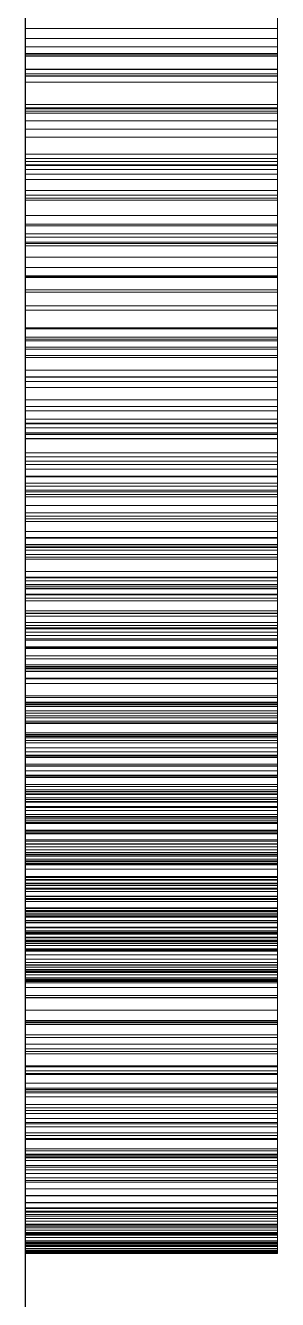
# Model space of a CAD drawing. Header units: millimetres. Extents: x 38 to 970, y 105 to 390.
# Drawn here: x 225 to 225.2, y 250.292 to 251.302 of the extents above; entities that cross this region are included whole.
import ezdxf

# ---------------------------------------------------------------- set-up
doc = ezdxf.new("R2010")
doc.units = ezdxf.units.MM
doc.linetypes.add('WP_HIDDEN', pattern=[2.3, 1.5, -0.8])
doc.layers.add('HIDDEN', color=7, linetype='WP_HIDDEN', lineweight=13)
doc.layers.add('VISIBLE', color=7, linetype='CONTINUOUS', lineweight=25)

msp = doc.modelspace()

# ---------------------------------------------------------------- linework, layer by layer
at = {"layer": 'HIDDEN', "ltscale": 1.428571}
for p, q in [((225, 251.26397), (225, 252.49087)), ((225, 251.26252), (225, 252.49087)), ((225.2, 252.49087), (225.2, 251.26397)), ((225.2, 251.26252), (225.2, 252.49087)), ((225, 252.23998), (225, 250.36483)), ((225.2, 250.36483), (225.2, 252.23998)), ((225, 251.29201), (225, 251.35969)), ((225.2, 251.35969), (225.2, 251.29201)), ((225, 251.34854), (225, 251.30241)), ((225, 251.28559), (225, 251.34742)), ((225.2, 251.34742), (225.2, 251.28559)), ((225, 251.34516), (225, 251.26751)), ((225.2, 251.26751), (225.2, 251.34516)), ((225, 251.33159), (225, 251.3001)), ((225, 251.26216), (225, 251.33077)), ((225.2, 251.3001), (225.2, 251.33159)), ((225.2, 251.33077), (225.2, 251.26216)), ((225, 251.27907), (225, 251.32672)), ((225, 251.32434), (225, 251.23714)), ((225, 251.31813), (225, 251.28023)), ((225, 251.27819), (225, 251.31722)), ((225.2, 251.32672), (225.2, 251.27907)), ((225.2, 251.23714), (225.2, 251.32434)), ((225.2, 251.28023), (225.2, 251.31813)), ((225.2, 251.31722), (225.2, 251.27819)), ((225, 251.30241), (225, 251.25756)), ((225, 251.3001), (225, 251.26774)), ((225, 251.3001), (225.2, 251.3001)), ((225.2, 251.25756), (225.2, 251.30241)), ((225.2, 251.26774), (225.2, 251.3001)), ((225, 251.22677), (225, 251.29201)), ((225, 251.29201), (225.2, 251.29201)), ((225.2, 251.29201), (225.2, 251.22677)), ((225, 251.22007), (225, 251.28559)), ((225, 251.28559), (225.2, 251.28559)), ((225, 251.28023), (225, 251.23986)), ((225, 251.28023), (225.2, 251.28023)), ((225, 251.27907), (225.2, 251.27907)), ((225, 251.23288), (225, 251.27907)), ((225, 251.27819), (225.2, 251.27819)), ((225, 251.23623), (225, 251.27819)), ((225.2, 251.28559), (225.2, 251.22007)), ((225.2, 251.23986), (225.2, 251.28023)), ((225.2, 251.27907), (225.2, 251.23288)), ((225.2, 251.27819), (225.2, 251.23623)), ((225, 251.26774), (225, 251.2345)), ((225, 251.26774), (225.2, 251.26774)), ((225, 251.26751), (225, 251.19198)), ((225, 251.26751), (225.2, 251.26751)), ((225.2, 251.2345), (225.2, 251.26774)), ((225.2, 251.19198), (225.2, 251.26751)), ((225, 251.16796), (225, 251.26397)), ((225, 251.26397), (225, 251.197)), ((225, 251.26397), (225.2, 251.26397)), ((225, 251.18028), (225, 251.26252)), ((225, 251.26252), (225, 251.18446)), ((225, 251.26252), (225.2, 251.26252)), ((225, 251.19445), (225, 251.26216)), ((225, 251.26216), (225.2, 251.26216)), ((225, 251.25756), (225, 251.21398)), ((225, 251.25756), (225.2, 251.25756)), ((225.2, 251.26397), (225.2, 251.16796)), ((225.2, 251.197), (225.2, 251.26397)), ((225.2, 251.18446), (225.2, 251.26252)), ((225.2, 251.26252), (225.2, 251.18028)), ((225.2, 251.26216), (225.2, 251.19445)), ((225.2, 251.21398), (225.2, 251.25756)), ((225, 251.23986), (225, 251.19702)), ((225, 251.23986), (225.2, 251.23986)), ((225, 251.23714), (225, 251.13726)), ((225, 251.23714), (225.2, 251.23714)), ((225, 251.23623), (225.2, 251.23623)), ((225, 251.19136), (225, 251.23623)), ((225.2, 251.19702), (225.2, 251.23986)), ((225.2, 251.13726), (225.2, 251.23714)), ((225.2, 251.23623), (225.2, 251.19136)), ((225, 251.2345), (225, 251.20039)), ((225, 251.2345), (225.2, 251.2345)), ((225, 251.23288), (225.2, 251.23288)), ((225, 251.18816), (225, 251.23288)), ((225, 251.16396), (225, 251.22677)), ((225, 251.22677), (225.2, 251.22677)), ((225.2, 251.20039), (225.2, 251.2345)), ((225.2, 251.23288), (225.2, 251.18816)), ((225.2, 251.22677), (225.2, 251.16396)), ((225, 251.15085), (225, 251.22007)), ((225, 251.22007), (225.2, 251.22007)), ((225.2, 251.22007), (225.2, 251.15085)), ((225, 251.21398), (225, 251.17168)), ((225, 251.21398), (225.2, 251.21398)), ((225.2, 251.17168), (225.2, 251.21398)), ((225, 251.20039), (225, 251.16539)), ((225, 251.20039), (225.2, 251.20039)), ((225, 251.19702), (225, 251.15171)), ((225, 251.19702), (225.2, 251.19702)), ((225, 251.197), (225, 251.13458)), ((225, 251.197), (225.2, 251.197)), ((225.2, 251.16539), (225.2, 251.20039)), ((225.2, 251.15171), (225.2, 251.19702)), ((225.2, 251.13458), (225.2, 251.197)), ((225, 251.12765), (225, 251.19445)), ((225, 251.19445), (225.2, 251.19445)), ((225, 251.19198), (225, 251.11858)), ((225, 251.19198), (225.2, 251.19198)), ((225, 251.19136), (225.2, 251.19136)), ((225, 251.14356), (225, 251.19136)), ((225, 251.18816), (225.2, 251.18816)), ((225, 251.14489), (225, 251.18816)), ((225.2, 251.19445), (225.2, 251.12765)), ((225.2, 251.11858), (225.2, 251.19198)), ((225.2, 251.19136), (225.2, 251.14356)), ((225.2, 251.18816), (225.2, 251.14489)), ((225, 251.18446), (225, 251.11052)), ((225, 251.18446), (225.2, 251.18446)), ((225, 251.1025), (225, 251.18028)), ((225, 251.18028), (225.2, 251.18028)), ((225.2, 251.11052), (225.2, 251.18446)), ((225.2, 251.18028), (225.2, 251.1025)), ((225, 251.17168), (225, 251.13065)), ((225, 251.17168), (225.2, 251.17168)), ((225, 251.08006), (225, 251.16796)), ((225, 251.16796), (225.2, 251.16796)), ((225, 251.16539), (225, 251.12952)), ((225, 251.16539), (225.2, 251.16539)), ((225.2, 251.13065), (225.2, 251.17168)), ((225.2, 251.16796), (225.2, 251.08006)), ((225.2, 251.12952), (225.2, 251.16539)), ((225, 251.10358), (225, 251.16396)), ((225, 251.16396), (225.2, 251.16396)), ((225.2, 251.16396), (225.2, 251.10358)), ((225, 251.15171), (225, 251.10394)), ((225, 251.15171), (225.2, 251.15171)), ((225, 251.06221), (225, 251.15085)), ((225, 251.14489), (225.2, 251.14489)), ((225, 251.10309), (225, 251.14489)), ((225.2, 251.10394), (225.2, 251.15171)), ((225.2, 251.15085), (225.2, 251.06221)), ((225.2, 251.14489), (225.2, 251.10309)), ((225, 251.14356), (225.2, 251.14356)), ((225, 251.09283), (225, 251.14356)), ((225, 251.13726), (225, 251.02468)), ((225, 251.13726), (225.2, 251.13726)), ((225.2, 251.14356), (225.2, 251.09283)), ((225.2, 251.02468), (225.2, 251.13726)), ((225, 251.13458), (225, 251.07672)), ((225, 251.13458), (225.2, 251.13458)), ((225, 251.13065), (225, 251.0909)), ((225, 251.13065), (225.2, 251.13065)), ((225, 251.12952), (225, 251.09277)), ((225, 251.12952), (225.2, 251.12952)), ((225, 251.06175), (225, 251.12765)), ((225, 251.12765), (225.2, 251.12765)), ((225.2, 251.07672), (225.2, 251.13458)), ((225.2, 251.0909), (225.2, 251.13065)), ((225.2, 251.09277), (225.2, 251.12952)), ((225.2, 251.12765), (225.2, 251.06175)), ((225, 251.11858), (225, 251.04732)), ((225, 251.11858), (225.2, 251.11858)), ((225.2, 251.04732), (225.2, 251.11858)), ((225, 251.11052), (225, 251.0407)), ((225, 251.11052), (225.2, 251.11052)), ((225.2, 251.0407), (225.2, 251.11052)), ((225, 251.10394), (225, 251.05369)), ((225, 251.10394), (225.2, 251.10394)), ((225, 251.04563), (225, 251.10358)), ((225, 251.10358), (225.2, 251.10358)), ((225, 251.10309), (225.2, 251.10309)), ((225, 251.06275), (225, 251.10309)), ((225, 251.02918), (225, 251.1025)), ((225, 251.1025), (225.2, 251.1025)), ((225.2, 251.05369), (225.2, 251.10394)), ((225.2, 251.10358), (225.2, 251.04563)), ((225.2, 251.10309), (225.2, 251.06275)), ((225.2, 251.1025), (225.2, 251.02918)), ((225, 251.09283), (225.2, 251.09283)), ((225, 251.03918), (225, 251.09283)), ((225, 251.09277), (225, 251.05514)), ((225, 251.09277), (225.2, 251.09277)), ((225, 251.0909), (225, 251.05242)), ((225, 251.0909), (225.2, 251.0909)), ((225.2, 251.09283), (225.2, 251.03918)), ((225.2, 251.05514), (225.2, 251.09277)), ((225.2, 251.05242), (225.2, 251.0909)), ((225, 251.03916), (225, 251.08006)), ((225, 251.08006), (225.2, 251.08006)), ((225, 251.07672), (225, 251.02341)), ((225, 251.07672), (225.2, 251.07672)), ((225.2, 251.08006), (225.2, 251.03916)), ((225.2, 251.02341), (225.2, 251.07672)), ((225, 251.06275), (225.2, 251.06275)), ((225, 251.02387), (225, 251.06275)), ((225, 250.979), (225, 251.06221)), ((225, 251.06221), (225.2, 251.06221)), ((225, 250.99677), (225, 251.06175)), ((225, 251.06175), (225.2, 251.06175)), ((225, 251.05514), (225, 251.00555)), ((225, 251.05514), (225.2, 251.05514)), ((225.2, 251.06275), (225.2, 251.02387)), ((225.2, 251.06221), (225.2, 250.979)), ((225.2, 251.06175), (225.2, 250.99677)), ((225.2, 251.00555), (225.2, 251.05514)), ((225, 251.05369), (225, 251.02015)), ((225, 251.05369), (225.2, 251.05369)), ((225, 251.05242), (225, 251.01521)), ((225, 251.05242), (225.2, 251.05242)), ((225, 251.04732), (225, 250.97818)), ((225, 251.04732), (225.2, 251.04732)), ((225, 250.99011), (225, 251.04563)), ((225, 251.04563), (225.2, 251.04563)), ((225.2, 251.02015), (225.2, 251.05369)), ((225.2, 251.01521), (225.2, 251.05242)), ((225.2, 250.97818), (225.2, 251.04732)), ((225.2, 251.04563), (225.2, 250.99011)), ((225, 251.0407), (225, 250.97501)), ((225, 251.0407), (225.2, 251.0407)), ((225, 251.03918), (225.2, 251.03918)), ((225, 250.9834), (225, 251.03918)), ((225, 251.00028), (225, 251.03916)), ((225, 251.03916), (225.2, 251.03916)), ((225.2, 250.97501), (225.2, 251.0407)), ((225.2, 251.03918), (225.2, 250.9834)), ((225.2, 251.03916), (225.2, 251.00028)), ((225, 250.96033), (225, 251.02918)), ((225, 251.02918), (225.2, 251.02918)), ((225, 251.02468), (225, 250.934)), ((225, 251.02387), (225.2, 251.02387)), ((225, 250.98645), (225, 251.02387)), ((225.2, 251.02918), (225.2, 250.96033)), ((225.2, 250.934), (225.2, 251.02468)), ((225.2, 251.02387), (225.2, 250.98645)), ((225, 251.02341), (225, 250.97466)), ((225, 251.02341), (225.2, 251.02341)), ((225, 251.02015), (225, 250.98698)), ((225, 251.02015), (225.2, 251.02015)), ((225, 251.01521), (225, 250.97928)), ((225, 251.01521), (225.2, 251.01521)), ((225.2, 250.97466), (225.2, 251.02341)), ((225.2, 250.98698), (225.2, 251.02015)), ((225.2, 250.97928), (225.2, 251.01521)), ((225, 251.00555), (225, 250.95684)), ((225, 251.00555), (225.2, 251.00555)), ((225.2, 250.95684), (225.2, 251.00555)), ((225, 250.96343), (225, 251.00028)), ((225, 251.00028), (225.2, 251.00028)), ((225, 250.93268), (225, 250.99677)), ((225, 250.99677), (225.2, 250.99677)), ((225.2, 251.00028), (225.2, 250.96343)), ((225.2, 250.99677), (225.2, 250.93268)), ((225, 250.93703), (225, 250.99011)), ((225, 250.99011), (225.2, 250.99011)), ((225, 250.98698), (225, 250.95416)), ((225, 250.98698), (225.2, 250.98698)), ((225, 250.98645), (225.2, 250.98645)), ((225, 250.9505), (225, 250.98645)), ((225, 250.9834), (225.2, 250.9834)), ((225, 250.9306), (225, 250.9834)), ((225.2, 250.99011), (225.2, 250.93703)), ((225.2, 250.95416), (225.2, 250.98698)), ((225.2, 250.98645), (225.2, 250.9505)), ((225.2, 250.9834), (225.2, 250.9306)), ((225, 250.97928), (225, 250.94463)), ((225, 250.97928), (225.2, 250.97928)), ((225, 250.93944), (225, 250.979)), ((225, 250.979), (225.2, 250.979)), ((225, 250.97818), (225, 250.91118)), ((225, 250.97818), (225.2, 250.97818)), ((225, 250.97501), (225, 250.91344)), ((225, 250.97501), (225.2, 250.97501)), ((225, 250.97466), (225, 250.93046)), ((225, 250.97466), (225.2, 250.97466)), ((225.2, 250.94463), (225.2, 250.97928)), ((225.2, 250.979), (225.2, 250.93944)), ((225.2, 250.91118), (225.2, 250.97818)), ((225.2, 250.91344), (225.2, 250.97501)), ((225.2, 250.93046), (225.2, 250.97466)), ((225, 250.9286), (225, 250.96343)), ((225, 250.96343), (225.2, 250.96343)), ((225.2, 250.96343), (225.2, 250.9286)), ((225, 250.89594), (225, 250.96033)), ((225, 250.96033), (225.2, 250.96033)), ((225, 250.95684), (225, 250.90901)), ((225, 250.95684), (225.2, 250.95684)), ((225, 250.95416), (225, 250.92172)), ((225, 250.95416), (225.2, 250.95416)), ((225.2, 250.96033), (225.2, 250.89594)), ((225.2, 250.90901), (225.2, 250.95684)), ((225.2, 250.92172), (225.2, 250.95416)), ((225, 250.9505), (225.2, 250.9505)), ((225, 250.91601), (225, 250.9505)), ((225, 250.94492), (225, 250.89644)), ((225, 250.92172), (225, 250.94492)), ((225, 250.94492), (225.2, 250.94492)), ((225, 250.94463), (225, 250.91125)), ((225, 250.94463), (225.2, 250.94463)), ((225.2, 250.9505), (225.2, 250.91601)), ((225.2, 250.94492), (225.2, 250.92172)), ((225.2, 250.89644), (225.2, 250.94492)), ((225.2, 250.91125), (225.2, 250.94463)), ((225, 250.90123), (225, 250.93944)), ((225, 250.93944), (225.2, 250.93944)), ((225, 250.88637), (225, 250.93703)), ((225, 250.93703), (225.2, 250.93703)), ((225, 250.934), (225, 250.85917)), ((225, 250.934), (225.2, 250.934)), ((225.2, 250.93944), (225.2, 250.90123)), ((225.2, 250.93703), (225.2, 250.88637)), ((225.2, 250.85917), (225.2, 250.934)), ((225, 250.86951), (225, 250.93268)), ((225, 250.93268), (225.2, 250.93268)), ((225, 250.9306), (225.2, 250.9306)), ((225, 250.88079), (225, 250.9306)), ((225, 250.93046), (225, 250.89082)), ((225, 250.93046), (225.2, 250.93046)), ((225, 250.89581), (225, 250.9286)), ((225, 250.9286), (225.2, 250.9286)), ((225.2, 250.93268), (225.2, 250.86951)), ((225.2, 250.9306), (225.2, 250.88079)), ((225.2, 250.89082), (225.2, 250.93046)), ((225.2, 250.9286), (225.2, 250.89581)), ((225, 250.88859), (225, 250.92172)), ((225, 250.92172), (225.2, 250.92172)), ((225, 250.92172), (225, 250.88963)), ((225, 250.91601), (225.2, 250.91601)), ((225, 250.88297), (225, 250.91601)), ((225, 250.91344), (225, 250.856)), ((225, 250.91344), (225.2, 250.91344)), ((225.2, 250.92172), (225.2, 250.88859)), ((225.2, 250.88963), (225.2, 250.92172)), ((225.2, 250.91601), (225.2, 250.88297)), ((225.2, 250.856), (225.2, 250.91344)), ((225, 250.91125), (225, 250.87914)), ((225, 250.91125), (225.2, 250.91125)), ((225, 250.91118), (225, 250.8463)), ((225, 250.91118), (225.2, 250.91118)), ((225, 250.90901), (225, 250.86208)), ((225, 250.90901), (225.2, 250.90901)), ((225.2, 250.87914), (225.2, 250.91125)), ((225.2, 250.8463), (225.2, 250.91118)), ((225.2, 250.86208), (225.2, 250.90901)), ((225, 250.86439), (225, 250.90123)), ((225, 250.90123), (225.2, 250.90123)), ((225, 250.89644), (225, 250.85106)), ((225, 250.89644), (225.2, 250.89644)), ((225, 250.83602), (225, 250.89594)), ((225, 250.89594), (225.2, 250.89594)), ((225, 250.86504), (225, 250.89581)), ((225, 250.89581), (225.2, 250.89581)), ((225.2, 250.90123), (225.2, 250.86439)), ((225.2, 250.85106), (225.2, 250.89644)), ((225.2, 250.89594), (225.2, 250.83602)), ((225.2, 250.89581), (225.2, 250.86504)), ((225, 250.89082), (225, 250.85573)), ((225, 250.89082), (225.2, 250.89082)), ((225, 250.88963), (225, 250.85791)), ((225, 250.88963), (225.2, 250.88963)), ((225, 250.8563), (225, 250.88859)), ((225, 250.88859), (225.2, 250.88859)), ((225, 250.83814), (225, 250.88637)), ((225, 250.88637), (225.2, 250.88637)), ((225, 250.88297), (225.2, 250.88297)), ((225, 250.8514), (225, 250.88297)), ((225.2, 250.85573), (225.2, 250.89082)), ((225.2, 250.85791), (225.2, 250.88963)), ((225.2, 250.88859), (225.2, 250.8563)), ((225.2, 250.88637), (225.2, 250.83814)), ((225.2, 250.88297), (225.2, 250.8514)), ((225, 250.88079), (225.2, 250.88079)), ((225, 250.83398), (225, 250.88079)), ((225, 250.87914), (225, 250.84831)), ((225, 250.87914), (225.2, 250.87914)), ((225.2, 250.88079), (225.2, 250.83398)), ((225.2, 250.84831), (225.2, 250.87914)), ((225, 250.80844), (225, 250.86951)), ((225, 250.86951), (225.2, 250.86951)), ((225, 250.83631), (225, 250.86504)), ((225, 250.86504), (225.2, 250.86504)), ((225, 250.8289), (225, 250.86439)), ((225, 250.86439), (225.2, 250.86439)), ((225, 250.86208), (225, 250.81602)), ((225, 250.86208), (225.2, 250.86208)), ((225.2, 250.86951), (225.2, 250.80844)), ((225.2, 250.86504), (225.2, 250.83631)), ((225.2, 250.86439), (225.2, 250.8289)), ((225.2, 250.81602), (225.2, 250.86208)), ((225, 250.85917), (225, 250.80021)), ((225, 250.85917), (225.2, 250.85917)), ((225, 250.85791), (225, 250.82654)), ((225, 250.85791), (225.2, 250.85791)), ((225, 250.82483), (225, 250.8563)), ((225, 250.8563), (225.2, 250.8563)), ((225, 250.856), (225, 250.80268)), ((225, 250.856), (225.2, 250.856)), ((225, 250.85573), (225, 250.82386)), ((225, 250.85573), (225.2, 250.85573)), ((225.2, 250.80021), (225.2, 250.85917)), ((225.2, 250.82654), (225.2, 250.85791)), ((225.2, 250.8563), (225.2, 250.82483)), ((225.2, 250.80268), (225.2, 250.856)), ((225.2, 250.82386), (225.2, 250.85573)), ((225, 250.8514), (225.2, 250.8514)), ((225, 250.82129), (225, 250.8514)), ((225, 250.85106), (225, 250.80879)), ((225, 250.85106), (225.2, 250.85106)), ((225, 250.84831), (225, 250.81875)), ((225, 250.84831), (225.2, 250.84831)), ((225, 250.8463), (225, 250.81488)), ((225, 250.8463), (225.2, 250.8463)), ((225.2, 250.8514), (225.2, 250.82129)), ((225.2, 250.80879), (225.2, 250.85106)), ((225.2, 250.81875), (225.2, 250.84831)), ((225.2, 250.81488), (225.2, 250.8463)), ((225, 250.79234), (225, 250.83814)), ((225, 250.83814), (225.2, 250.83814)), ((225, 250.80959), (225, 250.83631)), ((225, 250.83631), (225.2, 250.83631)), ((225, 250.78056), (225, 250.83602)), ((225, 250.83602), (225.2, 250.83602)), ((225, 250.83398), (225.2, 250.83398)), ((225, 250.79015), (225, 250.83398)), ((225.2, 250.83814), (225.2, 250.79234)), ((225.2, 250.83631), (225.2, 250.80959)), ((225.2, 250.83602), (225.2, 250.78056)), ((225.2, 250.83398), (225.2, 250.79015)), ((225, 250.79403), (225, 250.8289)), ((225, 250.8289), (225.2, 250.8289)), ((225, 250.82654), (225, 250.79555)), ((225, 250.82654), (225.2, 250.82654)), ((225, 250.79419), (225, 250.82483)), ((225, 250.82483), (225.2, 250.82483)), ((225, 250.82386), (225, 250.79387)), ((225, 250.82386), (225.2, 250.82386)), ((225.2, 250.8289), (225.2, 250.79403)), ((225.2, 250.79555), (225.2, 250.82654)), ((225.2, 250.82483), (225.2, 250.79419)), ((225.2, 250.79387), (225.2, 250.82386)), ((225, 250.82129), (225.2, 250.82129)), ((225, 250.79265), (225, 250.82129)), ((225, 250.81875), (225, 250.79047)), ((225, 250.81875), (225.2, 250.81875)), ((225, 250.81602), (225, 250.77085)), ((225, 250.81602), (225.2, 250.81602)), ((225, 250.81488), (225, 250.78443)), ((225, 250.81488), (225.2, 250.81488)), ((225.2, 250.82129), (225.2, 250.79265)), ((225.2, 250.79047), (225.2, 250.81875)), ((225.2, 250.77085), (225.2, 250.81602)), ((225.2, 250.78443), (225.2, 250.81488)), ((225, 250.78491), (225, 250.80959)), ((225, 250.80959), (225.2, 250.80959)), ((225, 250.80879), (225, 250.76962)), ((225, 250.80879), (225.2, 250.80879)), ((225, 250.75068), (225, 250.80844)), ((225, 250.80844), (225.2, 250.80844)), ((225, 250.80268), (225, 250.75349)), ((225, 250.80268), (225.2, 250.80268)), ((225.2, 250.80959), (225.2, 250.78491)), ((225.2, 250.76962), (225.2, 250.80879)), ((225.2, 250.80844), (225.2, 250.75068)), ((225.2, 250.75349), (225.2, 250.80268)), ((225, 250.80021), (225, 250.75711)), ((225, 250.80021), (225.2, 250.80021)), ((225, 250.79555), (225.2, 250.79555)), ((225, 250.79555), (225, 250.76565)), ((225, 250.76437), (225, 250.79419)), ((225, 250.79419), (225.2, 250.79419)), ((225, 250.75902), (225, 250.79403)), ((225, 250.79403), (225.2, 250.79403)), ((225, 250.79387), (225, 250.76576)), ((225, 250.79387), (225.2, 250.79387)), ((225, 250.79265), (225.2, 250.79265)), ((225, 250.7656), (225, 250.79265)), ((225, 250.74897), (225, 250.79234)), ((225, 250.79234), (225.2, 250.79234)), ((225.2, 250.75711), (225.2, 250.80021)), ((225.2, 250.76565), (225.2, 250.79555)), ((225.2, 250.79419), (225.2, 250.76437)), ((225.2, 250.79403), (225.2, 250.75902)), ((225.2, 250.76576), (225.2, 250.79387)), ((225.2, 250.79265), (225.2, 250.7656)), ((225.2, 250.79234), (225.2, 250.74897)), ((225, 250.79047), (225.2, 250.79047)), ((225, 250.79047), (225, 250.76369)), ((225, 250.79015), (225.2, 250.79015)), ((225, 250.74932), (225, 250.79015)), ((225, 250.76226), (225, 250.78491)), ((225, 250.78491), (225.2, 250.78491)), ((225, 250.78443), (225, 250.75495)), ((225, 250.78443), (225.2, 250.78443)), ((225.2, 250.76369), (225.2, 250.79047)), ((225.2, 250.79015), (225.2, 250.74932)), ((225.2, 250.78491), (225.2, 250.76226)), ((225.2, 250.75495), (225.2, 250.78443)), ((225, 250.72956), (225, 250.78056)), ((225, 250.78056), (225.2, 250.78056)), ((225.2, 250.78056), (225.2, 250.72956)), ((225, 250.77085), (225, 250.72656)), ((225, 250.77085), (225.2, 250.77085)), ((225, 250.76962), (225, 250.73356)), ((225, 250.76962), (225.2, 250.76962)), ((225, 250.76576), (225, 250.73953)), ((225, 250.76576), (225.2, 250.76576)), ((225, 250.76565), (225, 250.73758)), ((225, 250.76565), (225.2, 250.76565)), ((225, 250.7656), (225.2, 250.7656)), ((225, 250.7403), (225, 250.7656)), ((225, 250.73538), (225, 250.76437)), ((225, 250.76437), (225.2, 250.76437)), ((225, 250.76369), (225, 250.73864)), ((225, 250.76369), (225.2, 250.76369)), ((225, 250.74163), (225, 250.76226)), ((225, 250.76226), (225.2, 250.76226)), ((225.2, 250.72656), (225.2, 250.77085)), ((225.2, 250.73356), (225.2, 250.76962)), ((225.2, 250.73953), (225.2, 250.76576)), ((225.2, 250.73758), (225.2, 250.76565)), ((225.2, 250.7656), (225.2, 250.7403)), ((225.2, 250.76437), (225.2, 250.73538)), ((225.2, 250.73864), (225.2, 250.76369)), ((225.2, 250.76226), (225.2, 250.74163)), ((225, 250.72387), (225, 250.75902)), ((225, 250.75902), (225.2, 250.75902)), ((225, 250.75711), (225, 250.7219)), ((225, 250.75711), (225.2, 250.75711)), ((225, 250.75495), (225, 250.72643)), ((225, 250.75495), (225.2, 250.75495)), ((225, 250.75349), (225, 250.70746)), ((225, 250.75349), (225.2, 250.75349)), ((225.2, 250.75902), (225.2, 250.72387)), ((225.2, 250.7219), (225.2, 250.75711)), ((225.2, 250.72643), (225.2, 250.75495)), ((225.2, 250.70746), (225.2, 250.75349)), ((225, 250.72304), (225, 250.75068)), ((225, 250.75068), (225.2, 250.75068)), ((225, 250.74932), (225.2, 250.74932)), ((225, 250.71148), (225, 250.74932)), ((225, 250.70803), (225, 250.74897)), ((225, 250.74897), (225.2, 250.74897)), ((225, 250.72303), (225, 250.74163)), ((225, 250.74163), (225.2, 250.74163)), ((225.2, 250.75068), (225.2, 250.72304)), ((225.2, 250.74932), (225.2, 250.71148)), ((225.2, 250.74897), (225.2, 250.70803)), ((225.2, 250.74163), (225.2, 250.72303)), ((225, 250.7403), (225.2, 250.7403)), ((225, 250.71675), (225, 250.7403)), ((225, 250.73953), (225, 250.71518)), ((225, 250.73953), (225.2, 250.73953)), ((225, 250.73864), (225, 250.71531)), ((225, 250.73864), (225.2, 250.73864)), ((225, 250.73758), (225, 250.71135)), ((225, 250.73758), (225.2, 250.73758)), ((225, 250.70722), (225, 250.73538)), ((225, 250.73538), (225.2, 250.73538)), ((225, 250.73356), (225, 250.7006)), ((225, 250.73356), (225.2, 250.73356)), ((225.2, 250.7403), (225.2, 250.71675)), ((225.2, 250.71518), (225.2, 250.73953)), ((225.2, 250.71531), (225.2, 250.73864)), ((225.2, 250.71135), (225.2, 250.73758)), ((225.2, 250.73538), (225.2, 250.70722)), ((225.2, 250.7006), (225.2, 250.73356)), ((225, 250.68224), (225, 250.72956)), ((225, 250.72956), (225.2, 250.72956)), ((225, 250.72656), (225, 250.68315)), ((225, 250.72656), (225.2, 250.72656)), ((225, 250.72643), (225, 250.69889)), ((225, 250.72643), (225.2, 250.72643)), ((225, 250.68859), (225, 250.72387)), ((225, 250.72387), (225.2, 250.72387)), ((225, 250.69623), (225, 250.72304)), ((225, 250.72304), (225.2, 250.72304)), ((225, 250.706), (225, 250.72303)), ((225, 250.72303), (225.2, 250.72303)), ((225, 250.7219), (225, 250.6866)), ((225, 250.7219), (225.2, 250.7219)), ((225.2, 250.72956), (225.2, 250.68224)), ((225.2, 250.68315), (225.2, 250.72656)), ((225.2, 250.69889), (225.2, 250.72643)), ((225.2, 250.72387), (225.2, 250.68859)), ((225.2, 250.72304), (225.2, 250.69623)), ((225.2, 250.72303), (225.2, 250.706)), ((225.2, 250.6866), (225.2, 250.7219)), ((225, 250.71675), (225.2, 250.71675)), ((225, 250.69494), (225, 250.71675)), ((225, 250.71531), (225, 250.69371)), ((225, 250.71531), (225.2, 250.71531)), ((225, 250.71518), (225, 250.69272)), ((225, 250.71518), (225.2, 250.71518)), ((225, 250.71148), (225.2, 250.71148)), ((225, 250.67663), (225, 250.71148)), ((225, 250.71135), (225, 250.68696)), ((225, 250.71135), (225.2, 250.71135)), ((225.2, 250.71675), (225.2, 250.69494)), ((225.2, 250.69371), (225.2, 250.71531)), ((225.2, 250.69272), (225.2, 250.71518)), ((225.2, 250.71148), (225.2, 250.67663)), ((225.2, 250.68696), (225.2, 250.71135)), ((225, 250.66953), (225, 250.70803)), ((225, 250.70803), (225.2, 250.70803)), ((225, 250.70746), (225, 250.66362)), ((225, 250.70746), (225.2, 250.70746)), ((225, 250.67989), (225, 250.70722)), ((225, 250.70722), (225.2, 250.70722)), ((225, 250.69006), (225, 250.706)), ((225, 250.706), (225.2, 250.706)), ((225, 250.7006), (225, 250.67075)), ((225, 250.7006), (225.2, 250.7006)), ((225.2, 250.70803), (225.2, 250.66953)), ((225.2, 250.66362), (225.2, 250.70746)), ((225.2, 250.70722), (225.2, 250.67989)), ((225.2, 250.706), (225.2, 250.69006)), ((225.2, 250.67075), (225.2, 250.7006)), ((225, 250.69889), (225, 250.67231)), ((225, 250.69889), (225.2, 250.69889)), ((225, 250.67024), (225, 250.69623)), ((225, 250.69623), (225.2, 250.69623)), ((225, 250.69494), (225.2, 250.69494)), ((225, 250.67487), (225, 250.69494)), ((225, 250.69371), (225, 250.67384)), ((225, 250.69371), (225.2, 250.69371)), ((225, 250.69272), (225, 250.67213)), ((225, 250.69272), (225.2, 250.69272)), ((225.2, 250.67231), (225.2, 250.69889)), ((225.2, 250.69623), (225.2, 250.67024)), ((225.2, 250.69494), (225.2, 250.67487)), ((225.2, 250.67384), (225.2, 250.69371)), ((225.2, 250.67213), (225.2, 250.69272)), ((225, 250.67523), (225, 250.69006)), ((225, 250.69006), (225.2, 250.69006)), ((225, 250.65317), (225, 250.68859)), ((225, 250.68859), (225.2, 250.68859)), ((225, 250.68696), (225, 250.6644)), ((225, 250.68696), (225.2, 250.68696)), ((225, 250.6866), (225, 250.6512)), ((225, 250.6866), (225.2, 250.6866)), ((225, 250.68315), (225, 250.64145)), ((225, 250.68315), (225.2, 250.68315)), ((225, 250.63779), (225, 250.68224)), ((225, 250.68224), (225.2, 250.68224)), ((225.2, 250.69006), (225.2, 250.67523)), ((225.2, 250.68859), (225.2, 250.65317)), ((225.2, 250.6644), (225.2, 250.68696)), ((225.2, 250.6512), (225.2, 250.6866)), ((225.2, 250.64145), (225.2, 250.68315)), ((225.2, 250.68224), (225.2, 250.63779)), ((225, 250.65338), (225, 250.67989)), ((225, 250.67989), (225.2, 250.67989)), ((225, 250.67663), (225.2, 250.67663)), ((225, 250.64536), (225, 250.67663)), ((225, 250.66149), (225, 250.67523)), ((225, 250.67523), (225.2, 250.67523)), ((225, 250.67487), (225.2, 250.67487)), ((225, 250.65655), (225, 250.67487)), ((225, 250.67384), (225, 250.6557)), ((225, 250.67384), (225.2, 250.67384)), ((225, 250.67231), (225, 250.6467)), ((225, 250.67231), (225.2, 250.67231)), ((225, 250.67213), (225, 250.65342)), ((225, 250.67213), (225.2, 250.67213)), ((225, 250.67075), (225, 250.644)), ((225, 250.67075), (225.2, 250.67075)), ((225, 250.64508), (225, 250.67024)), ((225, 250.67024), (225.2, 250.67024)), ((225.2, 250.67989), (225.2, 250.65338)), ((225.2, 250.67663), (225.2, 250.64536)), ((225.2, 250.67523), (225.2, 250.66149)), ((225.2, 250.67487), (225.2, 250.65655)), ((225.2, 250.6557), (225.2, 250.67384)), ((225.2, 250.6467), (225.2, 250.67231)), ((225.2, 250.65342), (225.2, 250.67213)), ((225.2, 250.644), (225.2, 250.67075)), ((225.2, 250.67024), (225.2, 250.64508)), ((225, 250.63345), (225, 250.66953)), ((225, 250.66953), (225.2, 250.66953)), ((225, 250.6644), (225, 250.64368)), ((225, 250.6644), (225.2, 250.6644)), ((225, 250.66362), (225, 250.62198)), ((225, 250.66362), (225.2, 250.66362)), ((225, 250.66212), (225, 250.36483)), ((225, 250.66212), (225.2, 250.66212)), ((225, 250.64885), (225, 250.66149)), ((225, 250.66149), (225.2, 250.66149)), ((225.2, 250.66953), (225.2, 250.63345)), ((225.2, 250.64368), (225.2, 250.6644)), ((225.2, 250.62198), (225.2, 250.66362)), ((225.2, 250.36483), (225.2, 250.66212)), ((225.2, 250.66149), (225.2, 250.64885)), ((225, 250.65655), (225.2, 250.65655)), ((225, 250.63997), (225, 250.65655)), ((225, 250.6557), (225, 250.63929)), ((225, 250.6557), (225.2, 250.6557)), ((225, 250.65342), (225, 250.63677)), ((225, 250.65342), (225.2, 250.65342)), ((225, 250.6277), (225, 250.65338)), ((225, 250.65338), (225.2, 250.65338)), ((225, 250.61762), (225, 250.65317)), ((225, 250.65317), (225.2, 250.65317)), ((225, 250.6512), (225, 250.61572)), ((225, 250.6512), (225.2, 250.6512)), ((225.2, 250.65655), (225.2, 250.63997)), ((225.2, 250.63929), (225.2, 250.6557)), ((225.2, 250.63677), (225.2, 250.65342)), ((225.2, 250.65338), (225.2, 250.6277)), ((225.2, 250.65317), (225.2, 250.61762)), ((225.2, 250.61572), (225.2, 250.6512)), ((225, 250.63731), (225, 250.64885)), ((225, 250.64885), (225.2, 250.64885)), ((225, 250.6467), (225, 250.62206)), ((225, 250.6467), (225.2, 250.6467)), ((225, 250.64536), (225.2, 250.64536)), ((225, 250.61826), (225, 250.64536)), ((225, 250.62075), (225, 250.64508)), ((225, 250.64508), (225.2, 250.64508)), ((225, 250.644), (225, 250.62037)), ((225, 250.644), (225.2, 250.644)), ((225, 250.64368), (225, 250.62479)), ((225, 250.64368), (225.2, 250.64368)), ((225, 250.64145), (225, 250.60226)), ((225, 250.64145), (225.2, 250.64145)), ((225, 250.63997), (225.2, 250.63997)), ((225, 250.62514), (225, 250.63997)), ((225.2, 250.64885), (225.2, 250.63731)), ((225.2, 250.62206), (225.2, 250.6467)), ((225.2, 250.64536), (225.2, 250.61826)), ((225.2, 250.64508), (225.2, 250.62075)), ((225.2, 250.62037), (225.2, 250.644)), ((225.2, 250.62479), (225.2, 250.64368)), ((225.2, 250.60226), (225.2, 250.64145)), ((225.2, 250.63997), (225.2, 250.62514)), ((225, 250.63929), (225, 250.6246)), ((225, 250.63929), (225.2, 250.63929)), ((225, 250.59622), (225, 250.63779)), ((225, 250.63779), (225.2, 250.63779)), ((225, 250.62687), (225, 250.63731)), ((225, 250.63731), (225.2, 250.63731)), ((225, 250.63677), (225, 250.62233)), ((225, 250.63677), (225.2, 250.63677)), ((225, 250.5998), (225, 250.63345)), ((225, 250.63345), (225.2, 250.63345)), ((225.2, 250.6246), (225.2, 250.63929)), ((225.2, 250.63779), (225.2, 250.59622)), ((225.2, 250.63731), (225.2, 250.62687)), ((225.2, 250.62233), (225.2, 250.63677)), ((225.2, 250.63345), (225.2, 250.5998)), ((225, 250.60285), (225, 250.6277)), ((225, 250.6277), (225.2, 250.6277)), ((225, 250.61753), (225, 250.62687)), ((225, 250.62687), (225.2, 250.62687)), ((225, 250.62514), (225.2, 250.62514)), ((225, 250.61206), (225, 250.62514)), ((225, 250.62479), (225, 250.60774)), ((225, 250.62479), (225.2, 250.62479)), ((225, 250.6246), (225, 250.61164)), ((225, 250.6246), (225.2, 250.6246)), ((225, 250.62233), (225, 250.61012)), ((225, 250.62233), (225.2, 250.62233)), ((225, 250.62206), (225, 250.59839)), ((225, 250.62206), (225.2, 250.62206)), ((225, 250.62198), (225, 250.58254)), ((225, 250.62198), (225.2, 250.62198)), ((225, 250.59725), (225, 250.62075)), ((225, 250.62075), (225.2, 250.62075)), ((225, 250.62037), (225, 250.5999)), ((225, 250.62037), (225.2, 250.62037)), ((225.2, 250.6277), (225.2, 250.60285)), ((225.2, 250.62687), (225.2, 250.61753)), ((225.2, 250.62514), (225.2, 250.61206)), ((225.2, 250.60774), (225.2, 250.62479)), ((225.2, 250.61164), (225.2, 250.6246)), ((225.2, 250.61012), (225.2, 250.62233)), ((225.2, 250.59839), (225.2, 250.62206)), ((225.2, 250.58254), (225.2, 250.62198)), ((225.2, 250.62075), (225.2, 250.59725)), ((225.2, 250.5999), (225.2, 250.62037)), ((225, 250.61826), (225.2, 250.61826)), ((225, 250.59532), (225, 250.61826)), ((225, 250.58193), (225, 250.61762)), ((225, 250.61762), (225.2, 250.61762)), ((225, 250.60929), (225, 250.61753)), ((225, 250.61753), (225.2, 250.61753)), ((225, 250.61572), (225, 250.36483)), ((225, 250.61572), (225.2, 250.61572)), ((225, 250.61206), (225.2, 250.61206)), ((225, 250.60072), (225, 250.61206)), ((225, 250.61164), (225, 250.60041)), ((225, 250.61164), (225.2, 250.61164)), ((225, 250.61012), (225, 250.60013)), ((225, 250.61012), (225.2, 250.61012)), ((225.2, 250.61826), (225.2, 250.59532)), ((225.2, 250.61762), (225.2, 250.58193)), ((225.2, 250.61753), (225.2, 250.60929)), ((225.2, 250.36483), (225.2, 250.61572)), ((225.2, 250.61206), (225.2, 250.60072)), ((225.2, 250.60041), (225.2, 250.61164)), ((225.2, 250.60013), (225.2, 250.61012)), ((225, 250.60214), (225, 250.60929)), ((225, 250.60929), (225.2, 250.60929)), ((225, 250.60774), (225, 250.59262)), ((225, 250.60774), (225.2, 250.60774)), ((225, 250.57883), (225, 250.60285)), ((225, 250.60285), (225.2, 250.60285)), ((225, 250.60226), (225, 250.56558)), ((225, 250.60226), (225.2, 250.60226)), ((225, 250.5961), (225, 250.60214)), ((225, 250.60214), (225.2, 250.60214)), ((225, 250.60072), (225.2, 250.60072)), ((225, 250.59112), (225, 250.60072)), ((225, 250.60041), (225, 250.59091)), ((225, 250.60041), (225.2, 250.60041)), ((225, 250.60013), (225, 250.59235)), ((225, 250.60013), (225.2, 250.60013)), ((225, 250.5999), (225, 250.58258)), ((225, 250.5999), (225.2, 250.5999)), ((225, 250.56858), (225, 250.5998)), ((225, 250.5998), (225.2, 250.5998)), ((225.2, 250.60929), (225.2, 250.60214)), ((225.2, 250.59262), (225.2, 250.60774)), ((225.2, 250.60285), (225.2, 250.57883)), ((225.2, 250.56558), (225.2, 250.60226)), ((225.2, 250.60214), (225.2, 250.5961)), ((225.2, 250.60072), (225.2, 250.59112)), ((225.2, 250.59091), (225.2, 250.60041)), ((225.2, 250.59235), (225.2, 250.60013)), ((225.2, 250.58258), (225.2, 250.5999)), ((225.2, 250.5998), (225.2, 250.56858)), ((225, 250.59839), (225, 250.57569)), ((225, 250.59839), (225.2, 250.59839)), ((225, 250.57457), (225, 250.59725)), ((225, 250.59725), (225.2, 250.59725)), ((225, 250.55753), (225, 250.59622)), ((225, 250.59622), (225.2, 250.59622)), ((225, 250.59115), (225, 250.5961)), ((225, 250.5961), (225.2, 250.5961)), ((225, 250.59532), (225.2, 250.59532)), ((225, 250.57656), (225, 250.59532)), ((225, 250.59262), (225, 250.57951)), ((225, 250.59262), (225.2, 250.59262)), ((225, 250.59235), (225, 250.5868)), ((225, 250.59235), (225.2, 250.59235)), ((225, 250.58731), (225, 250.59115)), ((225, 250.59115), (225.2, 250.59115)), ((225, 250.59112), (225.2, 250.59112)), ((225, 250.58327), (225, 250.59112)), ((225, 250.59091), (225, 250.58313)), ((225, 250.59091), (225.2, 250.59091)), ((225.2, 250.57569), (225.2, 250.59839)), ((225.2, 250.59725), (225.2, 250.57457)), ((225.2, 250.59622), (225.2, 250.55753)), ((225.2, 250.5961), (225.2, 250.59115)), ((225.2, 250.59532), (225.2, 250.57656)), ((225.2, 250.57951), (225.2, 250.59262)), ((225.2, 250.5868), (225.2, 250.59235)), ((225.2, 250.59115), (225.2, 250.58731)), ((225.2, 250.59112), (225.2, 250.58327)), ((225.2, 250.58313), (225.2, 250.59091)), ((225, 250.58456), (225, 250.58731)), ((225, 250.58731), (225.2, 250.58731)), ((225, 250.5868), (225, 250.58347)), ((225, 250.5868), (225.2, 250.5868)), ((225, 250.58236), (225, 250.58456)), ((225, 250.58456), (225.2, 250.58456)), ((225, 250.58347), (225, 250.58236)), ((225, 250.58347), (225.2, 250.58347)), ((225, 250.58327), (225.2, 250.58327)), ((225, 250.57716), (225, 250.58327)), ((225, 250.58313), (225, 250.57708)), ((225, 250.58313), (225.2, 250.58313)), ((225, 250.58258), (225, 250.5684)), ((225, 250.58258), (225.2, 250.58258)), ((225, 250.58254), (225, 250.5453)), ((225, 250.58254), (225.2, 250.58254)), ((225, 250.58236), (225.2, 250.58236)), ((225, 250.54611), (225, 250.58193)), ((225, 250.58193), (225.2, 250.58193)), ((225, 250.57951), (225, 250.56841)), ((225, 250.57951), (225.2, 250.57951)), ((225.2, 250.58731), (225.2, 250.58456)), ((225.2, 250.58347), (225.2, 250.5868)), ((225.2, 250.58456), (225.2, 250.58236)), ((225.2, 250.58236), (225.2, 250.58347)), ((225.2, 250.58327), (225.2, 250.57716)), ((225.2, 250.57708), (225.2, 250.58313)), ((225.2, 250.5684), (225.2, 250.58258)), ((225.2, 250.5453), (225.2, 250.58254)), ((225.2, 250.58193), (225.2, 250.54611)), ((225.2, 250.56841), (225.2, 250.57951)), ((225, 250.55563), (225, 250.57883)), ((225, 250.57883), (225.2, 250.57883)), ((225, 250.57716), (225.2, 250.57716)), ((225, 250.5728), (225, 250.57716)), ((225, 250.57708), (225, 250.57277)), ((225, 250.57708), (225.2, 250.57708)), ((225, 250.57656), (225.2, 250.57656)), ((225, 250.56197), (225, 250.57656)), ((225, 250.57569), (225, 250.55395)), ((225, 250.57569), (225.2, 250.57569)), ((225, 250.55272), (225, 250.57457)), ((225, 250.57457), (225.2, 250.57457)), ((225, 250.5728), (225.2, 250.5728)), ((225, 250.57018), (225, 250.5728)), ((225, 250.57277), (225, 250.57017)), ((225, 250.57277), (225.2, 250.57277)), ((225, 250.57018), (225.2, 250.57018)), ((225, 250.56931), (225, 250.57018)), ((225, 250.57017), (225, 250.56931)), ((225, 250.57017), (225.2, 250.57017)), ((225, 250.56931), (225.2, 250.56931)), ((225.2, 250.57883), (225.2, 250.55563)), ((225.2, 250.57716), (225.2, 250.5728)), ((225.2, 250.57277), (225.2, 250.57708)), ((225.2, 250.57656), (225.2, 250.56197)), ((225.2, 250.55395), (225.2, 250.57569)), ((225.2, 250.57457), (225.2, 250.55272)), ((225.2, 250.5728), (225.2, 250.57018)), ((225.2, 250.57017), (225.2, 250.57277)), ((225.2, 250.57018), (225.2, 250.56931)), ((225.2, 250.56931), (225.2, 250.57017)), ((225, 250.53952), (225, 250.56858)), ((225, 250.56858), (225.2, 250.56858)), ((225, 250.56841), (225, 250.55934)), ((225, 250.56841), (225.2, 250.56841)), ((225, 250.5684), (225, 250.55738)), ((225, 250.5684), (225.2, 250.5684)), ((225, 250.56558), (225, 250.53142)), ((225, 250.56558), (225.2, 250.56558)), ((225, 250.56197), (225.2, 250.56197)), ((225, 250.55154), (225, 250.56197)), ((225, 250.55934), (225, 250.55228)), ((225, 250.55934), (225.2, 250.55934)), ((225.2, 250.56858), (225.2, 250.53952)), ((225.2, 250.55934), (225.2, 250.56841)), ((225.2, 250.55738), (225.2, 250.5684)), ((225.2, 250.53142), (225.2, 250.56558)), ((225.2, 250.56197), (225.2, 250.55154)), ((225.2, 250.55228), (225.2, 250.55934)), ((225, 250.52171), (225, 250.55753)), ((225, 250.55753), (225.2, 250.55753)), ((225, 250.55738), (225, 250.54951)), ((225, 250.55738), (225.2, 250.55738)), ((225, 250.55209), (225, 250.55568)), ((225.2, 250.55568), (225, 250.55568)), ((225, 250.53326), (225, 250.55563)), ((225, 250.55563), (225.2, 250.55563)), ((225, 250.55395), (225, 250.53319)), ((225, 250.55395), (225.2, 250.55395)), ((225, 250.5317), (225, 250.55272)), ((225, 250.55272), (225.2, 250.55272)), ((225, 250.55228), (225, 250.54724)), ((225, 250.55228), (225.2, 250.55228)), ((225, 250.54543), (225, 250.55209)), ((225, 250.55209), (225.2, 250.55209)), ((225, 250.55154), (225.2, 250.55154)), ((225, 250.54529), (225, 250.55154)), ((225, 250.54951), (225, 250.54478)), ((225, 250.54951), (225.2, 250.54951)), ((225.2, 250.55753), (225.2, 250.52171)), ((225.2, 250.54951), (225.2, 250.55738)), ((225.2, 250.55568), (225.2, 250.55209)), ((225.2, 250.55563), (225.2, 250.53326)), ((225.2, 250.53319), (225.2, 250.55395)), ((225.2, 250.55272), (225.2, 250.5317)), ((225.2, 250.54724), (225.2, 250.55228)), ((225.2, 250.55209), (225.2, 250.54543)), ((225.2, 250.55154), (225.2, 250.54529)), ((225.2, 250.54478), (225.2, 250.54951)), ((225, 250.54724), (225, 250.54421)), ((225, 250.54724), (225.2, 250.54724)), ((225, 250.50215), (225, 250.54611)), ((225, 250.54611), (225.2, 250.54611)), ((225, 250.54321), (225, 250.54543)), ((225, 250.54543), (225.2, 250.54543)), ((225, 250.5453), (225, 250.51026)), ((225, 250.5453), (225.2, 250.5453)), ((225, 250.54529), (225.2, 250.54529)), ((225, 250.54321), (225, 250.54529)), ((225, 250.54478), (225, 250.54321)), ((225, 250.54478), (225.2, 250.54478)), ((225, 250.54421), (225, 250.54321)), ((225, 250.54421), (225.2, 250.54421)), ((225, 250.54321), (225.2, 250.54321)), ((225, 250.51233), (225, 250.53952)), ((225, 250.53952), (225.2, 250.53952)), ((225.2, 250.54421), (225.2, 250.54724)), ((225.2, 250.54611), (225.2, 250.50215)), ((225.2, 250.54543), (225.2, 250.54321)), ((225.2, 250.51026), (225.2, 250.5453)), ((225.2, 250.54529), (225.2, 250.54321)), ((225.2, 250.54321), (225.2, 250.54478)), ((225.2, 250.54321), (225.2, 250.54421)), ((225.2, 250.53952), (225.2, 250.51233)), ((225, 250.51171), (225, 250.53326)), ((225, 250.53326), (225.2, 250.53326)), ((225, 250.53319), (225, 250.51339)), ((225, 250.53319), (225.2, 250.53319)), ((225, 250.5115), (225, 250.5317)), ((225, 250.5317), (225.2, 250.5317)), ((225, 250.53142), (225, 250.49978)), ((225, 250.53142), (225.2, 250.53142)), ((225.2, 250.53326), (225.2, 250.51171)), ((225.2, 250.51339), (225.2, 250.53319)), ((225.2, 250.5317), (225.2, 250.5115)), ((225.2, 250.49978), (225.2, 250.53142)), ((225, 250.48878), (225, 250.52171)), ((225, 250.52171), (225.2, 250.52171)), ((225.2, 250.52171), (225.2, 250.48878)), ((225, 250.51339), (225, 250.49457)), ((225, 250.51339), (225.2, 250.51339)), ((225, 250.48702), (225, 250.51233)), ((225, 250.51233), (225.2, 250.51233)), ((225, 250.491), (225, 250.51171)), ((225, 250.51171), (225.2, 250.51171)), ((225, 250.47359), (225, 250.5115)), ((225, 250.5115), (225.2, 250.5115)), ((225, 250.51026), (225, 250.47741)), ((225, 250.51026), (225.2, 250.51026)), ((225.2, 250.49457), (225.2, 250.51339)), ((225.2, 250.51233), (225.2, 250.48702)), ((225.2, 250.51171), (225.2, 250.491)), ((225.2, 250.5115), (225.2, 250.47359)), ((225.2, 250.47741), (225.2, 250.51026)), ((225, 250.45728), (225, 250.50215)), ((225, 250.50215), (225.2, 250.50215)), ((225, 250.49978), (225, 250.47065)), ((225, 250.49978), (225.2, 250.49978)), ((225.2, 250.50215), (225.2, 250.45728)), ((225.2, 250.47065), (225.2, 250.49978)), ((225, 250.49457), (225, 250.47671)), ((225, 250.49457), (225.2, 250.49457)), ((225, 250.47133), (225, 250.491)), ((225, 250.491), (225.2, 250.491)), ((225, 250.45872), (225, 250.48878)), ((225, 250.48878), (225.2, 250.48878)), ((225.2, 250.47671), (225.2, 250.49457)), ((225.2, 250.491), (225.2, 250.47133)), ((225.2, 250.48878), (225.2, 250.45872)), ((225, 250.46358), (225, 250.48702)), ((225, 250.48702), (225.2, 250.48702)), ((225.2, 250.48702), (225.2, 250.46358)), ((225, 250.47741), (225, 250.44677)), ((225, 250.47741), (225.2, 250.47741)), ((225, 250.47671), (225, 250.45982)), ((225, 250.47671), (225.2, 250.47671)), ((225, 250.45603), (225, 250.47359)), ((225, 250.47359), (225.2, 250.47359)), ((225, 250.45293), (225, 250.47133)), ((225, 250.47133), (225.2, 250.47133)), ((225, 250.47065), (225, 250.44403)), ((225, 250.47065), (225.2, 250.47065)), ((225.2, 250.44677), (225.2, 250.47741)), ((225.2, 250.45982), (225.2, 250.47671)), ((225.2, 250.47359), (225.2, 250.45603)), ((225.2, 250.47133), (225.2, 250.45293)), ((225.2, 250.44403), (225.2, 250.47065)), ((225, 250.44202), (225, 250.46358)), ((225, 250.46358), (225.2, 250.46358)), ((225, 250.45982), (225, 250.42906)), ((225, 250.45982), (225.2, 250.45982)), ((225, 250.43154), (225, 250.45872)), ((225, 250.45872), (225.2, 250.45872)), ((225.2, 250.46358), (225.2, 250.44202)), ((225.2, 250.42906), (225.2, 250.45982)), ((225.2, 250.45872), (225.2, 250.43154)), ((225, 250.41151), (225, 250.45728)), ((225, 250.45728), (225.2, 250.45728)), ((225, 250.4396), (225, 250.45603)), ((225, 250.45603), (225.2, 250.45603)), ((225, 250.4358), (225, 250.45293)), ((225, 250.45293), (225.2, 250.45293)), ((225.2, 250.45728), (225.2, 250.41151)), ((225.2, 250.45603), (225.2, 250.4396)), ((225.2, 250.45293), (225.2, 250.4358)), ((225, 250.44677), (225, 250.43245)), ((225, 250.44677), (225.2, 250.44677)), ((225, 250.44403), (225, 250.41994)), ((225, 250.44403), (225.2, 250.44403)), ((225, 250.42233), (225, 250.44202)), ((225, 250.44202), (225.2, 250.44202)), ((225, 250.42431), (225, 250.4396)), ((225, 250.4396), (225.2, 250.4396)), ((225.2, 250.43245), (225.2, 250.44677)), ((225.2, 250.41994), (225.2, 250.44403)), ((225.2, 250.44202), (225.2, 250.42233)), ((225.2, 250.4396), (225.2, 250.42431)), ((225, 250.41994), (225, 250.4358)), ((225, 250.4358), (225.2, 250.4358)), ((225, 250.43245), (225, 250.41906)), ((225, 250.43245), (225.2, 250.43245)), ((225, 250.40741), (225, 250.43154)), ((225, 250.43154), (225.2, 250.43154)), ((225, 250.42906), (225, 250.4024)), ((225, 250.42906), (225.2, 250.42906)), ((225.2, 250.4358), (225.2, 250.41994)), ((225.2, 250.41906), (225.2, 250.43245)), ((225.2, 250.43154), (225.2, 250.40741)), ((225.2, 250.4024), (225.2, 250.42906)), ((225, 250.41015), (225, 250.42431)), ((225, 250.42431), (225.2, 250.42431)), ((225, 250.40451), (225, 250.42233)), ((225, 250.42233), (225.2, 250.42233)), ((225, 250.41994), (225, 250.39852)), ((225, 250.40534), (225, 250.41994)), ((225, 250.41994), (225.2, 250.41994)), ((225, 250.41906), (225, 250.4066)), ((225, 250.41906), (225.2, 250.41906)), ((225.2, 250.42431), (225.2, 250.41015)), ((225.2, 250.42233), (225.2, 250.40451)), ((225.2, 250.39852), (225.2, 250.41994)), ((225.2, 250.41994), (225.2, 250.40534)), ((225.2, 250.4066), (225.2, 250.41906)), ((225, 250.36483), (225, 250.41151)), ((225, 250.41151), (225.2, 250.41151)), ((225, 250.39712), (225, 250.41015)), ((225, 250.41015), (225.2, 250.41015)), ((225, 250.38649), (225, 250.40741)), ((225, 250.40741), (225.2, 250.40741)), ((225.2, 250.41151), (225.2, 250.36483)), ((225.2, 250.41015), (225.2, 250.39712)), ((225.2, 250.40741), (225.2, 250.38649)), ((225, 250.4066), (225, 250.39506)), ((225, 250.4066), (225.2, 250.4066)), ((225, 250.39202), (225, 250.40534)), ((225, 250.40534), (225.2, 250.40534)), ((225, 250.38857), (225, 250.40451)), ((225, 250.40451), (225.2, 250.40451)), ((225, 250.4024), (225, 250.37984)), ((225, 250.4024), (225.2, 250.4024)), ((225, 250.39852), (225, 250.37996)), ((225, 250.39852), (225.2, 250.39852)), ((225.2, 250.39506), (225.2, 250.4066)), ((225.2, 250.40534), (225.2, 250.39202)), ((225.2, 250.40451), (225.2, 250.38857)), ((225.2, 250.37984), (225.2, 250.4024)), ((225.2, 250.37996), (225.2, 250.39852)), ((225, 250.38522), (225, 250.39712)), ((225, 250.39712), (225.2, 250.39712)), ((225, 250.39506), (225, 250.37474)), ((225, 250.39506), (225.2, 250.39506)), ((225, 250.37996), (225, 250.39202)), ((225, 250.39202), (225.2, 250.39202)), ((225, 250.37451), (225, 250.38857)), ((225, 250.38857), (225.2, 250.38857)), ((225.2, 250.39712), (225.2, 250.38522)), ((225.2, 250.37474), (225.2, 250.39506)), ((225.2, 250.39202), (225.2, 250.37996)), ((225.2, 250.38857), (225.2, 250.37451)), ((225, 250.36879), (225, 250.38649)), ((225, 250.38649), (225.2, 250.38649)), ((225, 250.37446), (225, 250.38522)), ((225, 250.38522), (225.2, 250.38522)), ((225, 250.37996), (225, 250.36426)), ((225, 250.36918), (225, 250.37996)), ((225, 250.37996), (225.2, 250.37996)), ((225, 250.37984), (225, 250.36138)), ((225, 250.37984), (225.2, 250.37984)), ((225.2, 250.38649), (225.2, 250.36879)), ((225.2, 250.38522), (225.2, 250.37446)), ((225.2, 250.36426), (225.2, 250.37996)), ((225.2, 250.37996), (225.2, 250.36918)), ((225.2, 250.36138), (225.2, 250.37984)), ((225, 250.37474), (225, 250.35812)), ((225, 250.37474), (225.2, 250.37474)), ((225, 250.36232), (225, 250.37451)), ((225, 250.37451), (225.2, 250.37451)), ((225, 250.36483), (225, 250.37446)), ((225, 250.37446), (225.2, 250.37446)), ((225, 250.35966), (225, 250.36918)), ((225, 250.36918), (225.2, 250.36918)), ((225, 250.35431), (225, 250.36879)), ((225, 250.36879), (225.2, 250.36879)), ((225.2, 250.35812), (225.2, 250.37474)), ((225.2, 250.37451), (225.2, 250.36232)), ((225.2, 250.37446), (225.2, 250.36483)), ((225.2, 250.36918), (225.2, 250.35966)), ((225.2, 250.36879), (225.2, 250.35431)), ((225, 250.35633), (225, 250.36483)), ((225, 250.36483), (225.2, 250.36483)), ((225, 250.36426), (225, 250.35141)), ((225, 250.36426), (225.2, 250.36426)), ((225, 250.35201), (225, 250.36232)), ((225, 250.36232), (225.2, 250.36232)), ((225, 250.36138), (225, 250.34703)), ((225, 250.36138), (225.2, 250.36138)), ((225, 250.35141), (225, 250.35966)), ((225, 250.35966), (225.2, 250.35966)), ((225, 250.35812), (225, 250.34519)), ((225, 250.35812), (225.2, 250.35812)), ((225.2, 250.36483), (225.2, 250.35633)), ((225.2, 250.35141), (225.2, 250.36426)), ((225.2, 250.36232), (225.2, 250.35201)), ((225.2, 250.34703), (225.2, 250.36138)), ((225.2, 250.35966), (225.2, 250.35141)), ((225.2, 250.34519), (225.2, 250.35812)), ((225, 250.34897), (225, 250.35633)), ((225, 250.35633), (225.2, 250.35633)), ((225, 250.34305), (225, 250.35431)), ((225, 250.35431), (225.2, 250.35431)), ((225, 250.34357), (225, 250.35201)), ((225, 250.35201), (225.2, 250.35201)), ((225, 250.35141), (225, 250.34142)), ((225, 250.34443), (225, 250.35141)), ((225, 250.35141), (225.2, 250.35141)), ((225, 250.35029), (225, 250.34471)), ((225.2, 250.35029), (225, 250.35029)), ((225, 250.33764), (225, 250.34897)), ((225, 250.34897), (225.2, 250.34897)), ((225, 250.34703), (225, 250.33677)), ((225, 250.34703), (225.2, 250.34703)), ((225.2, 250.35633), (225.2, 250.34897)), ((225.2, 250.35431), (225.2, 250.34305)), ((225.2, 250.35201), (225.2, 250.34357)), ((225.2, 250.34142), (225.2, 250.35141)), ((225.2, 250.35141), (225.2, 250.34443)), ((225.2, 250.34471), (225.2, 250.35029)), ((225.2, 250.34897), (225.2, 250.33764)), ((225.2, 250.33677), (225.2, 250.34703)), ((225, 250.34519), (225, 250.33596)), ((225, 250.34519), (225.2, 250.34519)), ((225, 250.34471), (225, 250.33765)), ((225, 250.34471), (225.2, 250.34471)), ((225, 250.33872), (225, 250.34443)), ((225, 250.34443), (225.2, 250.34443)), ((225, 250.33701), (225, 250.34357)), ((225, 250.34357), (225.2, 250.34357)), ((225, 250.33501), (225, 250.34305)), ((225, 250.34305), (225.2, 250.34305)), ((225, 250.34142), (225, 250.33428)), ((225, 250.34142), (225.2, 250.34142)), ((225, 250.33428), (225, 250.33872)), ((225, 250.33872), (225.2, 250.33872)), ((225, 250.33765), (225, 250.3326)), ((225, 250.33765), (225.2, 250.33765)), ((225, 250.33084), (225, 250.33764)), ((225, 250.33764), (225.2, 250.33764)), ((225, 250.33232), (225, 250.33701)), ((225, 250.33701), (225.2, 250.33701)), ((225, 250.33677), (225, 250.33062)), ((225, 250.33677), (225.2, 250.33677)), ((225.2, 250.33596), (225.2, 250.34519)), ((225.2, 250.33765), (225.2, 250.34471)), ((225.2, 250.34443), (225.2, 250.33872)), ((225.2, 250.34357), (225.2, 250.33701)), ((225.2, 250.34305), (225.2, 250.33501)), ((225.2, 250.33428), (225.2, 250.34142)), ((225.2, 250.33872), (225.2, 250.33428)), ((225.2, 250.3326), (225.2, 250.33765)), ((225.2, 250.33764), (225.2, 250.33084)), ((225.2, 250.33701), (225.2, 250.33232)), ((225.2, 250.33062), (225.2, 250.33677)), ((225, 250.33596), (225, 250.33042)), ((225, 250.33596), (225.2, 250.33596)), ((225, 250.33018), (225, 250.33501)), ((225, 250.33501), (225.2, 250.33501)), ((225, 250.33428), (225, 250.33)), ((225, 250.33111), (225, 250.33428)), ((225, 250.33428), (225.2, 250.33428)), ((225, 250.3326), (225, 250.32958)), ((225, 250.3326), (225.2, 250.3326)), ((225, 250.32951), (225, 250.33232)), ((225, 250.33232), (225.2, 250.33232)), ((225, 250.32921), (225, 250.33111)), ((225, 250.33111), (225.2, 250.33111)), ((225, 250.32857), (225, 250.33084)), ((225, 250.33084), (225.2, 250.33084)), ((225, 250.33062), (225, 250.32857)), ((225, 250.33062), (225.2, 250.33062)), ((225, 250.33042), (225, 250.32857)), ((225, 250.33042), (225.2, 250.33042)), ((225, 250.32857), (225, 250.33018)), ((225, 250.33018), (225.2, 250.33018)), ((225, 250.33), (225, 250.32857)), ((225, 250.33), (225.2, 250.33)), ((225, 250.32958), (225, 250.32857)), ((225, 250.32958), (225.2, 250.32958)), ((225, 250.32857), (225, 250.32951)), ((225, 250.32951), (225.2, 250.32951)), ((225, 250.32857), (225, 250.32921)), ((225, 250.32921), (225.2, 250.32921)), ((225, 250.32857), (225.2, 250.32857)), ((225.2, 250.33042), (225.2, 250.33596)), ((225.2, 250.33501), (225.2, 250.33018)), ((225.2, 250.33), (225.2, 250.33428)), ((225.2, 250.33428), (225.2, 250.33111)), ((225.2, 250.32958), (225.2, 250.3326)), ((225.2, 250.33232), (225.2, 250.32951)), ((225.2, 250.33111), (225.2, 250.32921)), ((225.2, 250.33084), (225.2, 250.32857)), ((225.2, 250.32857), (225.2, 250.33062)), ((225.2, 250.32857), (225.2, 250.33042)), ((225.2, 250.33018), (225.2, 250.32857)), ((225.2, 250.32857), (225.2, 250.33)), ((225.2, 250.32857), (225.2, 250.32958)), ((225.2, 250.32951), (225.2, 250.32857)), ((225.2, 250.32921), (225.2, 250.32857))]:
    msp.add_line(p, q, dxfattribs=at)
for points in [[(225, 248.92857), (225, 248.99125), (225, 249.17615), (225, 249.47399), (225, 249.86985), (225, 250.34386), (225, 250.87227), (225, 251.42857), (225, 251.98487), (225, 252.51328), (225, 252.9873), (225, 253.38315), (225, 253.68099), (225, 253.86589), (225, 253.92857)], [(225, 251.54166), (225, 251.46992), (225, 251.39815), (225, 251.32641), (225, 251.25475), (225, 251.18323), (225, 251.11192), (225, 251.04086), (225, 250.97013), (225, 250.89977), (225, 250.82985), (225, 250.76043), (225, 250.69155), (225, 250.62328), (225, 250.55568)], [(225.2, 250.55568), (225.2, 250.54076), (225.2, 250.52587), (225.2, 250.51102), (225.2, 250.49621), (225.2, 250.48144), (225.2, 250.4667), (225.2, 250.45201), (225.2, 250.43735), (225.2, 250.42274), (225.2, 250.40816), (225.2, 250.39363), (225.2, 250.37914), (225.2, 250.36469), (225.2, 250.35029)], [(225, 250.35029), (225, 250.17274), (225, 250.00329), (225, 249.84304), (225, 249.69302), (225, 249.5542), (225, 249.42748), (225, 249.31366), (225, 249.21349), (225, 249.12761), (225, 249.05657), (225, 249.00085), (225, 248.96078), (225, 248.93664), (225, 248.92857)]]:
    msp.add_lwpolyline(points, dxfattribs=at)
at = {"layer": 'VISIBLE'}
msp.add_line((225, 198.92857), (225, 343.92857), dxfattribs=at)

doc.saveas('drawing.dxf')
